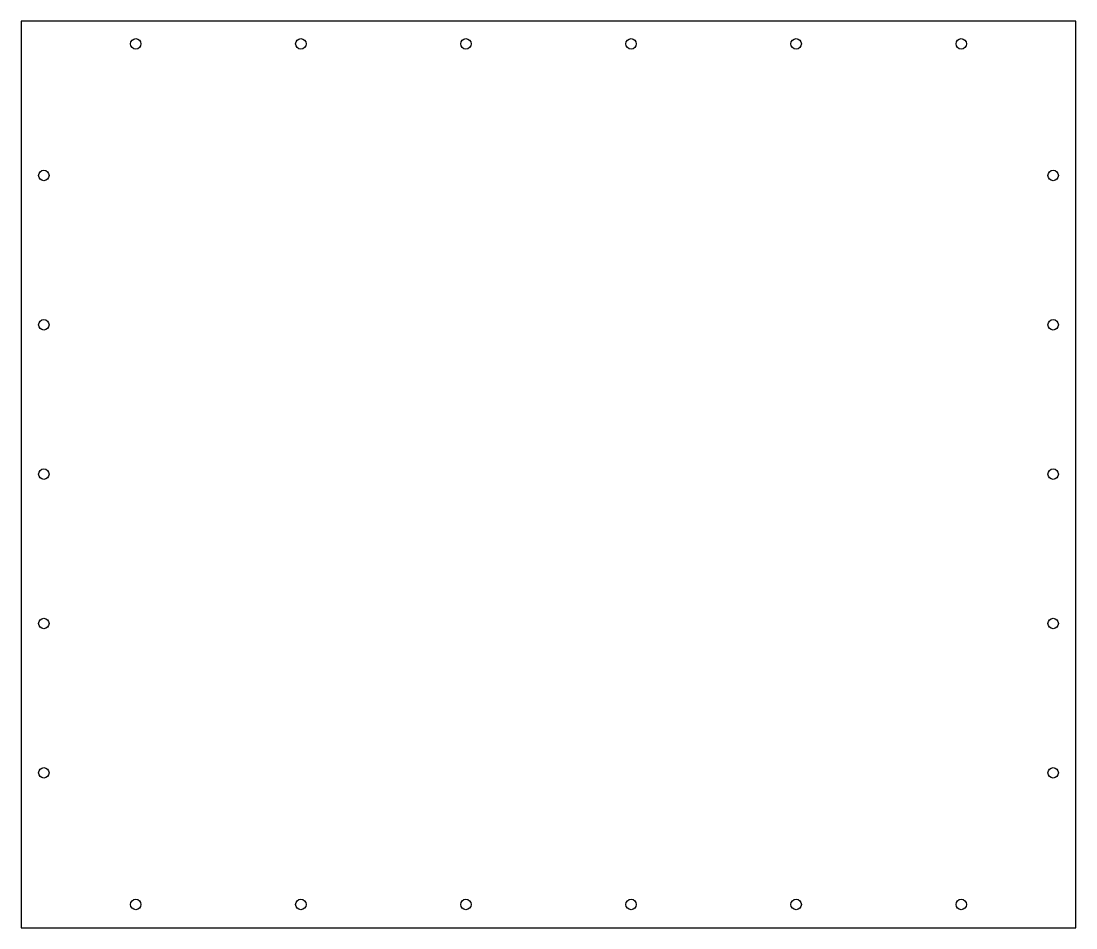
# Model space of a CAD drawing. Header units: inches. Extents: x -11.5 to 11.5, y -9.9 to 9.9.
import ezdxf

# ---------------------------------------------------------------- set-up
doc = ezdxf.new("R2010")
doc.units = ezdxf.units.IN
doc.header["$MEASUREMENT"] = 0

msp = doc.modelspace()

# ---------------------------------------------------------------- linework, layer by layer
at = {"color": 7, "linetype": 'Continuous', "lineweight": 25}
for p, q in [((11.5, 9.889), (-11.5, 9.889)), ((-11.5, 9.889), (-11.5, -9.889)), ((11.5, -9.889), (11.5, 9.889)), ((-11.5, -9.889), (11.5, -9.889))]:
    msp.add_line(p, q, dxfattribs=at)
for centre in [(-9, 9.393), (-5.4, 9.393), (-1.8, 9.393), (1.8, 9.393), (5.4, 9.393), (9, 9.393), (-11.004, 6.522), (11.004, 6.522), (-11.004, 3.265), (11.004, 3.265), (-11.004, 0.008), (11.004, 0.008), (-11.004, -3.25), (11.004, -3.25), (-11.004, -6.507), (11.004, -6.507), (-9, -9.378), (-5.4, -9.378), (-1.8, -9.378), (1.8, -9.378), (5.4, -9.378), (9, -9.378)]:
    msp.add_circle(centre, 0.114, dxfattribs=at)

doc.saveas('drawing.dxf')
